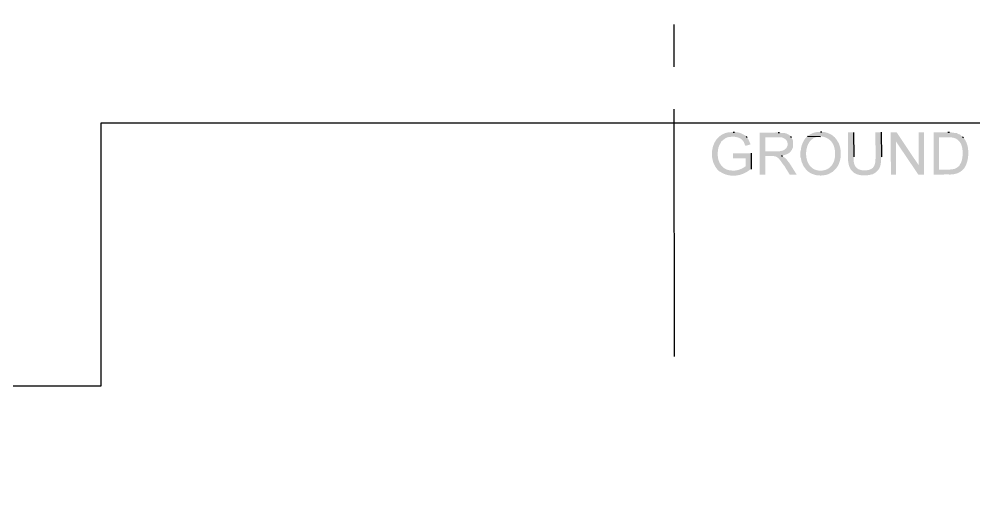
# Model space of a CAD drawing. Header units: inches. Extents: x 6322 to 85903, y -36042 to 7673.
# Drawn here: x 61278.5 to 61638.7, y 5312.1 to 5489 of the extents above; entities that cross this region are included whole.
import ezdxf

# ---------------------------------------------------------------- set-up
doc = ezdxf.new("R2010")
doc.units = ezdxf.units.IN
doc.header["$LTSCALE"] = 10
doc.linetypes.add('Amconstr', pattern=[9999, 9999, 0])
doc.layers.add('FOOTPATH', color=1, linetype='Continuous')

# ---------------------------------------------------------------- blocks, each defined once
blk = doc.blocks.new('pdf plan')
at = {"true_color": 0x000007}
for points in [[(282.068, 333.859), (282.002, 333.859), (282.002, 333.859), (281.816, 333.853), (281.641, 333.826), (281.479, 333.781), (281.329, 333.719), (281.191, 333.64), (281.066, 333.547), (280.953, 333.441), (280.853, 333.323), (280.765, 333.194), (280.69, 333.057), (280.628, 332.912), (280.58, 332.761), (280.544, 332.606), (280.521, 332.447), (280.512, 332.286), (280.516, 332.124), (280.533, 331.964), (280.565, 331.806), (280.609, 331.651), (280.668, 331.501), (280.741, 331.358), (280.827, 331.223), (280.928, 331.097), (281.043, 330.981), (281.043, 330.981), (282.085, 331.031), (282.002, 331.031), (281.919, 331.048), (281.919, 331.048), (281.84, 331.053), (281.764, 331.064), (281.691, 331.08), (281.621, 331.103), (281.554, 331.13), (281.49, 331.162), (281.429, 331.199), (281.372, 331.24), (281.318, 331.285), (281.268, 331.334), (281.221, 331.387), (281.177, 331.442), (281.137, 331.501), (281.1, 331.563), (281.068, 331.627), (281.038, 331.693), (281.013, 331.761), (280.991, 331.831), (280.973, 331.903), (280.959, 331.975), (280.949, 332.049), (280.943, 332.123), (280.941, 332.197), (280.943, 332.271), (280.943, 332.271), (280.943, 332.404), (280.96, 332.487), (280.96, 332.487), (280.96, 332.513), (280.962, 332.54), (280.964, 332.566), (280.967, 332.591), (280.97, 332.617), (280.975, 332.642), (280.98, 332.667), (280.986, 332.692), (280.992, 332.716), (280.999, 332.74), (281.007, 332.765), (281.016, 332.788), (281.025, 332.812), (281.034, 332.836), (281.045, 332.859), (281.055, 332.882), (281.067, 332.905), (281.079, 332.928), (281.091, 332.951), (281.103, 332.974), (281.117, 332.997), (281.13, 333.02), (281.144, 333.043), (281.158, 333.065), (281.158, 333.065), (281.191, 333.148), (281.258, 333.214), (281.258, 333.214), (281.284, 333.237), (281.309, 333.258), (281.334, 333.279), (281.358, 333.298), (281.382, 333.317), (281.405, 333.335), (281.428, 333.352), (281.451, 333.369), (281.473, 333.384), (281.496, 333.399), (281.519, 333.412), (281.543, 333.425), (281.567, 333.437), (281.592, 333.448), (281.617, 333.458), (281.644, 333.468), (281.671, 333.476), (281.7, 333.484), (281.729, 333.491), (281.761, 333.497), (281.794, 333.502), (281.828, 333.506), (281.864, 333.509), (281.903, 333.512), (281.903, 333.512), (281.985, 333.529), (283.044, 333.529), (282.994, 333.595), (282.994, 333.595), (282.956, 333.615), (282.921, 333.634), (282.887, 333.652), (282.855, 333.669), (282.825, 333.686), (282.797, 333.701), (282.769, 333.716), (282.743, 333.729), (282.717, 333.742), (282.691, 333.755), (282.666, 333.766), (282.641, 333.777), (282.615, 333.787), (282.589, 333.796), (282.563, 333.805), (282.535, 333.813), (282.506, 333.82), (282.476, 333.827), (282.444, 333.834), (282.41, 333.84), (282.374, 333.845), (282.335, 333.85), (282.294, 333.855), (282.25, 333.859), (282.25, 333.859), (282.167, 333.859)], [(283.044, 333.529), (282.068, 333.529), (282.085, 333.529), (282.085, 333.529), (282.134, 333.524), (282.183, 333.518), (282.231, 333.511), (282.278, 333.503), (282.324, 333.493), (282.37, 333.482), (282.414, 333.469), (282.458, 333.455), (282.5, 333.439), (282.541, 333.421), (282.58, 333.401), (282.618, 333.38), (282.654, 333.356), (282.689, 333.33), (282.722, 333.302), (282.754, 333.271), (282.783, 333.238), (282.81, 333.203), (282.836, 333.165), (282.859, 333.124), (282.88, 333.081), (282.898, 333.035), (282.914, 332.985), (282.928, 332.933), (282.928, 332.933), (282.978, 332.85), (283.342, 332.95), (283.342, 332.999), (283.342, 332.999), (283.332, 333.016), (283.323, 333.032), (283.314, 333.048), (283.306, 333.064), (283.299, 333.08), (283.292, 333.096), (283.285, 333.112), (283.279, 333.128), (283.273, 333.144), (283.267, 333.16), (283.261, 333.176), (283.255, 333.192), (283.249, 333.208), (283.242, 333.224), (283.235, 333.24), (283.228, 333.257), (283.22, 333.273), (283.211, 333.29), (283.202, 333.307), (283.192, 333.324), (283.182, 333.342), (283.17, 333.36), (283.157, 333.378), (283.143, 333.396), (283.143, 333.396), (283.11, 333.462)], [(285.393, 333.826), (284.02, 333.826), (284.02, 330.717), (284.433, 330.717), (284.433, 332.09), (284.896, 332.09), (284.896, 332.09), (284.955, 332.093), (285.014, 332.096), (285.074, 332.098), (285.135, 332.1), (285.196, 332.102), (285.258, 332.104), (285.32, 332.106), (285.382, 332.109), (285.444, 332.112), (285.505, 332.116), (285.567, 332.122), (285.628, 332.129), (285.689, 332.137), (285.749, 332.148), (285.808, 332.16), (285.867, 332.175), (285.924, 332.193), (285.98, 332.213), (286.035, 332.236), (286.089, 332.262), (286.141, 332.292), (286.191, 332.325), (286.239, 332.363), (286.286, 332.404), (286.286, 332.404), (286.302, 332.42), (284.433, 332.453), (284.433, 333.479), (285.409, 333.479), (286.302, 333.545), (286.236, 333.611), (286.236, 333.611), (286.215, 333.628), (286.193, 333.643), (286.17, 333.658), (286.146, 333.673), (286.121, 333.687), (286.096, 333.7), (286.07, 333.713), (286.044, 333.725), (286.017, 333.736), (285.99, 333.746), (285.962, 333.756), (285.934, 333.764), (285.906, 333.772), (285.878, 333.779), (285.85, 333.785), (285.822, 333.79), (285.794, 333.794), (285.766, 333.797), (285.739, 333.799), (285.712, 333.8), (285.685, 333.8), (285.659, 333.799), (285.633, 333.797), (285.608, 333.793), (285.608, 333.793), (285.492, 333.826)], [(286.302, 333.545), (285.409, 333.479), (285.459, 333.479), (285.541, 333.462), (285.541, 333.462), (285.571, 333.465), (285.601, 333.465), (285.632, 333.462), (285.663, 333.457), (285.695, 333.449), (285.727, 333.439), (285.758, 333.426), (285.789, 333.412), (285.819, 333.395), (285.849, 333.376), (285.878, 333.356), (285.905, 333.334), (285.932, 333.311), (285.956, 333.286), (285.979, 333.259), (286, 333.232), (286.018, 333.203), (286.035, 333.174), (286.048, 333.144), (286.059, 333.112), (286.067, 333.081), (286.072, 333.048), (286.073, 333.016), (286.071, 332.983), (286.071, 332.983), (286.071, 332.85), (286.021, 332.768), (286.005, 332.702), (285.955, 332.652), (285.889, 332.602), (285.839, 332.553), (285.756, 332.503), (285.657, 332.487), (285.608, 332.47), (285.508, 332.453), (284.433, 332.453), (286.302, 332.42), (286.335, 332.487), (286.402, 332.553), (286.418, 332.635), (286.468, 332.718), (286.484, 332.784), (286.484, 333.132), (286.451, 333.297), (286.402, 333.363), (286.368, 333.446), (286.335, 333.462)], [(287.543, 333.545), (287.477, 333.512), (287.444, 333.446), (287.394, 333.413), (287.394, 333.413), (287.371, 333.379), (287.349, 333.346), (287.327, 333.312), (287.306, 333.278), (287.285, 333.243), (287.265, 333.208), (287.246, 333.172), (287.227, 333.136), (287.208, 333.1), (287.191, 333.064), (287.174, 333.026), (287.158, 332.989), (287.143, 332.951), (287.129, 332.913), (287.116, 332.874), (287.104, 332.834), (287.092, 332.795), (287.082, 332.755), (287.073, 332.714), (287.065, 332.673), (287.059, 332.631), (287.053, 332.589), (287.049, 332.546), (287.047, 332.503), (287.047, 332.503), (287.014, 332.42), (287.014, 332.023), (287.047, 331.941), (287.08, 331.775), (287.129, 331.593), (287.162, 331.544), (287.195, 331.445), (287.212, 331.428), (287.245, 331.345), (287.295, 331.279), (287.344, 331.213), (287.394, 331.147), (287.394, 331.147), (287.419, 331.114), (287.446, 331.083), (287.474, 331.053), (287.504, 331.024), (287.534, 330.996), (287.566, 330.969), (287.598, 330.944), (287.632, 330.92), (287.666, 330.896), (287.701, 330.874), (287.737, 330.853), (287.774, 330.833), (287.812, 330.813), (287.85, 330.795), (287.889, 330.778), (287.928, 330.762), (287.968, 330.747), (288.008, 330.733), (288.048, 330.72), (288.089, 330.707), (288.13, 330.696), (288.171, 330.685), (288.213, 330.676), (288.254, 330.667), (288.254, 330.667), (288.419, 330.667), (288.502, 330.651), (288.519, 330.651), (288.601, 330.667), (288.684, 330.667), (288.783, 330.684), (288.866, 330.684), (288.949, 330.717), (289.031, 330.75), (289.098, 330.766), (289.18, 330.816), (289.263, 330.866), (289.279, 330.866), (289.412, 330.948), (289.478, 331.014), (288.502, 331.014), (288.502, 331.014), (288.473, 331.015), (288.443, 331.016), (288.413, 331.018), (288.382, 331.021), (288.351, 331.025), (288.319, 331.03), (288.288, 331.036), (288.256, 331.043), (288.224, 331.05), (288.193, 331.059), (288.161, 331.068), (288.13, 331.079), (288.099, 331.09), (288.069, 331.102), (288.039, 331.115), (288.01, 331.13), (287.981, 331.145), (287.953, 331.161), (287.926, 331.178), (287.9, 331.196), (287.875, 331.215), (287.851, 331.236), (287.829, 331.257), (287.807, 331.279), (287.807, 331.279), (287.741, 331.329), (287.741, 331.345), (287.741, 331.345), (287.678, 331.421), (287.623, 331.505), (287.574, 331.598), (287.532, 331.699), (287.497, 331.805), (287.47, 331.916), (287.451, 332.032), (287.439, 332.15), (287.435, 332.269), (287.44, 332.389), (287.452, 332.509), (287.473, 332.627), (287.502, 332.742), (287.539, 332.854), (287.586, 332.96), (287.641, 333.061), (287.705, 333.154), (287.778, 333.239), (287.861, 333.314), (287.953, 333.379), (288.055, 333.432), (288.167, 333.473), (288.288, 333.5), (288.419, 333.512), (288.419, 333.512), (288.502, 333.529)], [(288.502, 333.859), (288.419, 333.859), (288.419, 333.859), (288.382, 333.861), (288.346, 333.861), (288.309, 333.86), (288.273, 333.857), (288.237, 333.853), (288.202, 333.848), (288.167, 333.842), (288.132, 333.835), (288.098, 333.827), (288.063, 333.818), (288.029, 333.808), (287.996, 333.797), (287.962, 333.786), (287.929, 333.773), (287.896, 333.76), (287.863, 333.745), (287.831, 333.731), (287.798, 333.715), (287.766, 333.699), (287.734, 333.682), (287.703, 333.665), (287.671, 333.648), (287.64, 333.63), (287.609, 333.611), (287.609, 333.611), (287.543, 333.545), (288.502, 333.529), (288.585, 333.529), (288.585, 333.529), (288.662, 333.514), (288.736, 333.497), (288.807, 333.475), (288.874, 333.451), (288.939, 333.423), (289, 333.392), (289.058, 333.357), (289.113, 333.32), (289.165, 333.279), (289.214, 333.236), (289.26, 333.189), (289.302, 333.14), (289.341, 333.088), (289.378, 333.033), (289.41, 332.976), (289.44, 332.916), (289.466, 332.854), (289.49, 332.789), (289.51, 332.722), (289.526, 332.653), (289.54, 332.581), (289.55, 332.507), (289.557, 332.432), (289.561, 332.354), (289.561, 332.354), (289.561, 332.189), (289.561, 332.189), (289.561, 332.121), (289.558, 332.053), (289.551, 331.985), (289.54, 331.918), (289.527, 331.852), (289.509, 331.787), (289.489, 331.723), (289.465, 331.661), (289.438, 331.6), (289.408, 331.541), (289.374, 331.484), (289.337, 331.43), (289.298, 331.378), (289.255, 331.329), (289.209, 331.282), (289.16, 331.239), (289.108, 331.199), (289.054, 331.163), (288.996, 331.13), (288.936, 331.102), (288.873, 331.077), (288.807, 331.057), (288.739, 331.042), (288.668, 331.031), (288.668, 331.031), (288.585, 331.014), (288.502, 331.014), (289.478, 331.014), (289.478, 331.014), (289.544, 331.075), (289.605, 331.139), (289.661, 331.207), (289.713, 331.279), (289.76, 331.354), (289.802, 331.432), (289.84, 331.513), (289.874, 331.596), (289.903, 331.681), (289.927, 331.768), (289.948, 331.857), (289.964, 331.947), (289.976, 332.038), (289.983, 332.129), (289.987, 332.221), (289.986, 332.313), (289.982, 332.405), (289.973, 332.496), (289.961, 332.586), (289.945, 332.676), (289.925, 332.764), (289.901, 332.85), (289.873, 332.934), (289.842, 333.016), (289.842, 333.016), (289.809, 333.098), (289.792, 333.098), (289.743, 333.181), (289.743, 333.181), (289.718, 333.228), (289.691, 333.274), (289.662, 333.318), (289.63, 333.361), (289.595, 333.403), (289.559, 333.443), (289.52, 333.482), (289.479, 333.519), (289.437, 333.554), (289.393, 333.588), (289.347, 333.62), (289.3, 333.651), (289.252, 333.679), (289.203, 333.706), (289.153, 333.731), (289.102, 333.753), (289.05, 333.774), (288.998, 333.793), (288.946, 333.81), (288.893, 333.824), (288.841, 333.836), (288.788, 333.846), (288.736, 333.854), (288.684, 333.859), (288.684, 333.859), (288.585, 333.859)], [(290.933, 333.826), (290.52, 333.826), (290.52, 332.023), (290.52, 332.023), (290.518, 331.984), (290.517, 331.944), (290.517, 331.904), (290.517, 331.864), (290.519, 331.824), (290.521, 331.783), (290.524, 331.743), (290.527, 331.702), (290.532, 331.662), (290.537, 331.622), (290.544, 331.582), (290.551, 331.542), (290.559, 331.502), (290.568, 331.463), (290.579, 331.424), (290.59, 331.385), (290.602, 331.347), (290.615, 331.309), (290.63, 331.272), (290.645, 331.236), (290.662, 331.2), (290.679, 331.165), (290.698, 331.131), (290.718, 331.097), (290.718, 331.097), (290.768, 331.031), (291.694, 331.031), (291.678, 331.031), (291.678, 331.031), (291.609, 331.035), (291.544, 331.042), (291.483, 331.052), (291.425, 331.066), (291.371, 331.083), (291.32, 331.103), (291.272, 331.126), (291.228, 331.152), (291.186, 331.181), (291.149, 331.213), (291.114, 331.248), (291.082, 331.285), (291.054, 331.325), (291.029, 331.368), (291.006, 331.413), (290.987, 331.461), (290.97, 331.511), (290.957, 331.564), (290.946, 331.618), (290.938, 331.675), (290.933, 331.734), (290.93, 331.796), (290.931, 331.859), (290.933, 331.924), (290.933, 331.924), (290.933, 332.023)], [(292.968, 333.826), (292.538, 333.826), (292.538, 332.023), (292.538, 332.023), (292.538, 331.99), (292.538, 331.956), (292.537, 331.922), (292.537, 331.888), (292.536, 331.853), (292.535, 331.818), (292.533, 331.783), (292.531, 331.748), (292.528, 331.713), (292.525, 331.679), (292.52, 331.644), (292.515, 331.61), (292.509, 331.576), (292.502, 331.542), (292.493, 331.509), (292.484, 331.477), (292.473, 331.445), (292.461, 331.414), (292.448, 331.384), (292.433, 331.354), (292.416, 331.326), (292.398, 331.298), (292.378, 331.271), (292.356, 331.246), (292.356, 331.246), (292.356, 331.213), (292.29, 331.18), (292.29, 331.18), (292.265, 331.164), (292.241, 331.149), (292.217, 331.135), (292.193, 331.123), (292.169, 331.111), (292.146, 331.101), (292.122, 331.091), (292.099, 331.082), (292.075, 331.075), (292.052, 331.068), (292.028, 331.061), (292.004, 331.056), (291.981, 331.051), (291.956, 331.047), (291.932, 331.043), (291.907, 331.04), (291.882, 331.038), (291.857, 331.036), (291.831, 331.034), (291.805, 331.033), (291.778, 331.032), (291.751, 331.031), (291.723, 331.031), (291.694, 331.031), (291.694, 331.031), (290.768, 331.031), (290.834, 330.965), (290.9, 330.899), (290.9, 330.899), (290.941, 330.867), (290.984, 330.838), (291.03, 330.811), (291.078, 330.786), (291.127, 330.764), (291.179, 330.745), (291.232, 330.727), (291.286, 330.712), (291.342, 330.699), (291.399, 330.688), (291.456, 330.678), (291.514, 330.671), (291.573, 330.666), (291.632, 330.663), (291.691, 330.661), (291.749, 330.661), (291.808, 330.663), (291.866, 330.666), (291.923, 330.671), (291.979, 330.677), (292.034, 330.685), (292.088, 330.694), (292.14, 330.705), (292.191, 330.717), (292.191, 330.717), (292.273, 330.733), (292.339, 330.75), (292.339, 330.75), (292.397, 330.783), (292.452, 330.816), (292.502, 330.85), (292.549, 330.883), (292.592, 330.918), (292.633, 330.952), (292.67, 330.988), (292.704, 331.024), (292.735, 331.061), (292.764, 331.1), (292.789, 331.139), (292.813, 331.18), (292.834, 331.222), (292.853, 331.265), (292.87, 331.311), (292.885, 331.358), (292.898, 331.406), (292.909, 331.457), (292.919, 331.51), (292.928, 331.565), (292.935, 331.622), (292.942, 331.681), (292.947, 331.744), (292.951, 331.808), (292.951, 331.808), (292.951, 331.924), (292.968, 332.023)], [(294.093, 333.826), (293.663, 333.826), (293.663, 330.717), (294.043, 330.717), (294.043, 333.148)], [(294.093, 333.826), (294.043, 333.148), (295.68, 330.717), (295.713, 331.395)], [(296.094, 333.826), (295.713, 333.826), (295.713, 331.395), (295.68, 330.717), (296.094, 330.717)], [(297.864, 333.826), (296.805, 333.826), (296.805, 330.717), (297.93, 330.717), (297.93, 330.717), (297.968, 330.715), (298.007, 330.715), (298.048, 330.715), (298.089, 330.717), (298.132, 330.72), (298.175, 330.724), (298.219, 330.729), (298.263, 330.735), (298.308, 330.743), (298.352, 330.751), (298.396, 330.761), (298.441, 330.773), (298.484, 330.785), (298.527, 330.799), (298.57, 330.814), (298.611, 330.831), (298.651, 330.849), (298.69, 330.868), (298.728, 330.889), (298.764, 330.911), (298.798, 330.935), (298.831, 330.96), (298.861, 330.986), (298.889, 331.014), (298.889, 331.014), (298.955, 331.064), (297.202, 331.064), (297.202, 333.446), (297.864, 333.446), (298.939, 333.479), (298.873, 333.545), (298.806, 333.595), (298.74, 333.661), (298.658, 333.677), (298.591, 333.71), (298.509, 333.76), (298.409, 333.777), (298.327, 333.777), (298.261, 333.793), (298.178, 333.793), (298.062, 333.826), (297.979, 333.826)], [(298.939, 333.479), (297.864, 333.446), (297.979, 333.446), (297.979, 333.446), (298.058, 333.445), (298.134, 333.44), (298.206, 333.43), (298.274, 333.415), (298.34, 333.395), (298.401, 333.371), (298.46, 333.343), (298.515, 333.311), (298.566, 333.275), (298.615, 333.236), (298.66, 333.192), (298.701, 333.146), (298.739, 333.096), (298.774, 333.044), (298.805, 332.988), (298.833, 332.93), (298.858, 332.869), (298.88, 332.806), (298.898, 332.741), (298.913, 332.674), (298.924, 332.604), (298.932, 332.534), (298.937, 332.461), (298.939, 332.387), (298.939, 332.387), (298.939, 332.09), (298.939, 332.09), (298.935, 332.063), (298.931, 332.036), (298.927, 332.01), (298.923, 331.985), (298.919, 331.959), (298.915, 331.934), (298.911, 331.909), (298.907, 331.884), (298.902, 331.859), (298.898, 331.834), (298.893, 331.81), (298.887, 331.786), (298.881, 331.761), (298.875, 331.737), (298.868, 331.713), (298.86, 331.689), (298.852, 331.665), (298.843, 331.641), (298.834, 331.616), (298.824, 331.592), (298.812, 331.568), (298.8, 331.543), (298.787, 331.519), (298.773, 331.494), (298.773, 331.494), (298.724, 331.428), (298.691, 331.345), (298.691, 331.345), (298.661, 331.323), (298.632, 331.302), (298.605, 331.282), (298.58, 331.264), (298.555, 331.246), (298.532, 331.23), (298.509, 331.214), (298.487, 331.2), (298.466, 331.187), (298.444, 331.175), (298.423, 331.163), (298.401, 331.153), (298.379, 331.144), (298.357, 331.135), (298.334, 331.128), (298.31, 331.121), (298.284, 331.115), (298.258, 331.11), (298.23, 331.106), (298.201, 331.103), (298.169, 331.1), (298.136, 331.099), (298.1, 331.098), (298.062, 331.097), (298.062, 331.097), (297.979, 331.064), (297.202, 331.064), (298.955, 331.064), (298.955, 331.064), (299.015, 331.126), (299.07, 331.197), (299.12, 331.276), (299.166, 331.362), (299.207, 331.454), (299.243, 331.551), (299.274, 331.653), (299.3, 331.759), (299.322, 331.869), (299.338, 331.98), (299.35, 332.093), (299.356, 332.207), (299.358, 332.322), (299.355, 332.435), (299.346, 332.547), (299.333, 332.657), (299.314, 332.764), (299.29, 332.867), (299.261, 332.965), (299.227, 333.058), (299.188, 333.146), (299.143, 333.226), (299.093, 333.299), (299.038, 333.363), (299.038, 333.363), (299.005, 333.446)], [(283.391, 332.305), (282.068, 332.305), (282.068, 331.941), (282.994, 331.941), (282.994, 331.345), (282.978, 331.345), (282.978, 331.345), (282.945, 331.321), (282.911, 331.297), (282.877, 331.275), (282.843, 331.253), (282.808, 331.232), (282.773, 331.212), (282.738, 331.194), (282.702, 331.176), (282.666, 331.159), (282.63, 331.143), (282.593, 331.128), (282.556, 331.114), (282.519, 331.101), (282.481, 331.089), (282.443, 331.078), (282.404, 331.068), (282.366, 331.06), (282.327, 331.052), (282.287, 331.046), (282.247, 331.04), (282.207, 331.036), (282.167, 331.033), (282.126, 331.032), (282.085, 331.031), (282.085, 331.031), (281.043, 330.981), (281.125, 330.948), (281.125, 330.948), (281.209, 330.893), (281.296, 330.844), (281.385, 330.801), (281.475, 330.764), (281.568, 330.732), (281.662, 330.706), (281.757, 330.686), (281.853, 330.671), (281.95, 330.661), (282.047, 330.657), (282.144, 330.657), (282.242, 330.663), (282.339, 330.674), (282.435, 330.689), (282.531, 330.71), (282.625, 330.735), (282.718, 330.765), (282.809, 330.799), (282.899, 330.838), (282.986, 330.882), (283.071, 330.929), (283.153, 330.981), (283.232, 331.037), (283.309, 331.097), (283.309, 331.097), (283.391, 331.13)], [(285.624, 332.123), (284.896, 332.09), (284.963, 332.09), (284.963, 332.09), (285.019, 332.091), (285.072, 332.088), (285.122, 332.08), (285.17, 332.068), (285.215, 332.052), (285.258, 332.032), (285.298, 332.008), (285.337, 331.982), (285.374, 331.952), (285.409, 331.92), (285.443, 331.886), (285.475, 331.85), (285.507, 331.812), (285.538, 331.772), (285.568, 331.732), (285.597, 331.69), (285.627, 331.648), (285.656, 331.606), (285.685, 331.563), (285.715, 331.521), (285.745, 331.48), (285.775, 331.439), (285.807, 331.4), (285.839, 331.362), (285.839, 331.362), (286.236, 330.717), (286.749, 330.717), (286.22, 331.56), (286.22, 331.56), (286.201, 331.581), (286.184, 331.602), (286.167, 331.623), (286.15, 331.644), (286.134, 331.665), (286.118, 331.686), (286.102, 331.707), (286.086, 331.728), (286.07, 331.749), (286.055, 331.77), (286.039, 331.79), (286.023, 331.81), (286.007, 331.83), (285.991, 331.85), (285.974, 331.87), (285.956, 331.889), (285.938, 331.907), (285.92, 331.925), (285.9, 331.943), (285.88, 331.96), (285.859, 331.977), (285.837, 331.993), (285.814, 332.009), (285.79, 332.023), (285.79, 332.023), (285.707, 332.09)]]:
    blk.add_hatch(color=7, dxfattribs=at).paths.add_polyline_path(points)
at = {"color": 7, "linetype": 'Continuous', "lineweight": -2, "true_color": 0x000007}
for p, q in [((282.068, 333.859), (282.167, 333.859)), ((283.044, 333.529), (283.11, 333.462)), ((285.393, 333.826), (285.492, 333.826)), ((286.302, 333.545), (286.335, 333.462)), ((287.543, 333.545), (288.502, 333.529)), ((288.502, 333.859), (288.585, 333.859)), ((290.933, 333.826), (290.933, 332.023)), ((292.968, 333.826), (292.968, 332.023)), ((297.864, 333.826), (297.979, 333.826)), ((298.939, 333.479), (299.005, 333.446)), ((283.391, 332.305), (283.391, 331.13)), ((285.624, 332.123), (285.707, 332.09))]:
    blk.add_line(p, q, dxfattribs=at)
for points in [[(277.718, 341.782), (277.718, 338.672), (277.718, 338.672)], [(277.718, 335.563), (277.718, 317.369), (277.718, 317.369)]]:
    blk.add_lwpolyline(points, dxfattribs=at)

msp = doc.modelspace()

# ---------------------------------------------------------------- linework, layer by layer
at = {"layer": 'FOOTPATH'}
msp.add_lwpolyline([(60943.3098, 6037.65715), (63058.56644, 6037.65715), (63894.59773, 5201.62585), (63478.81895, 4785.84707), (62815.00886, 5449.65715), (61309.3098, 5449.65715), (61309.3098, 5350.45736), (60943.3098, 5350.45736)], close=True, dxfattribs=at)

# ---------------------------------------------------------------- block references
at = {"linetype": 'Amconstr', "lineweight": 25, "xscale": 5.131858713091743, "yscale": 5.131858713091743, "zscale": 5.131858713091743, "rotation": 0.100856521769071}
msp.add_blockref('pdf plan', (60103.28593, 3730.46186), dxfattribs=at)

doc.saveas('drawing.dxf')
